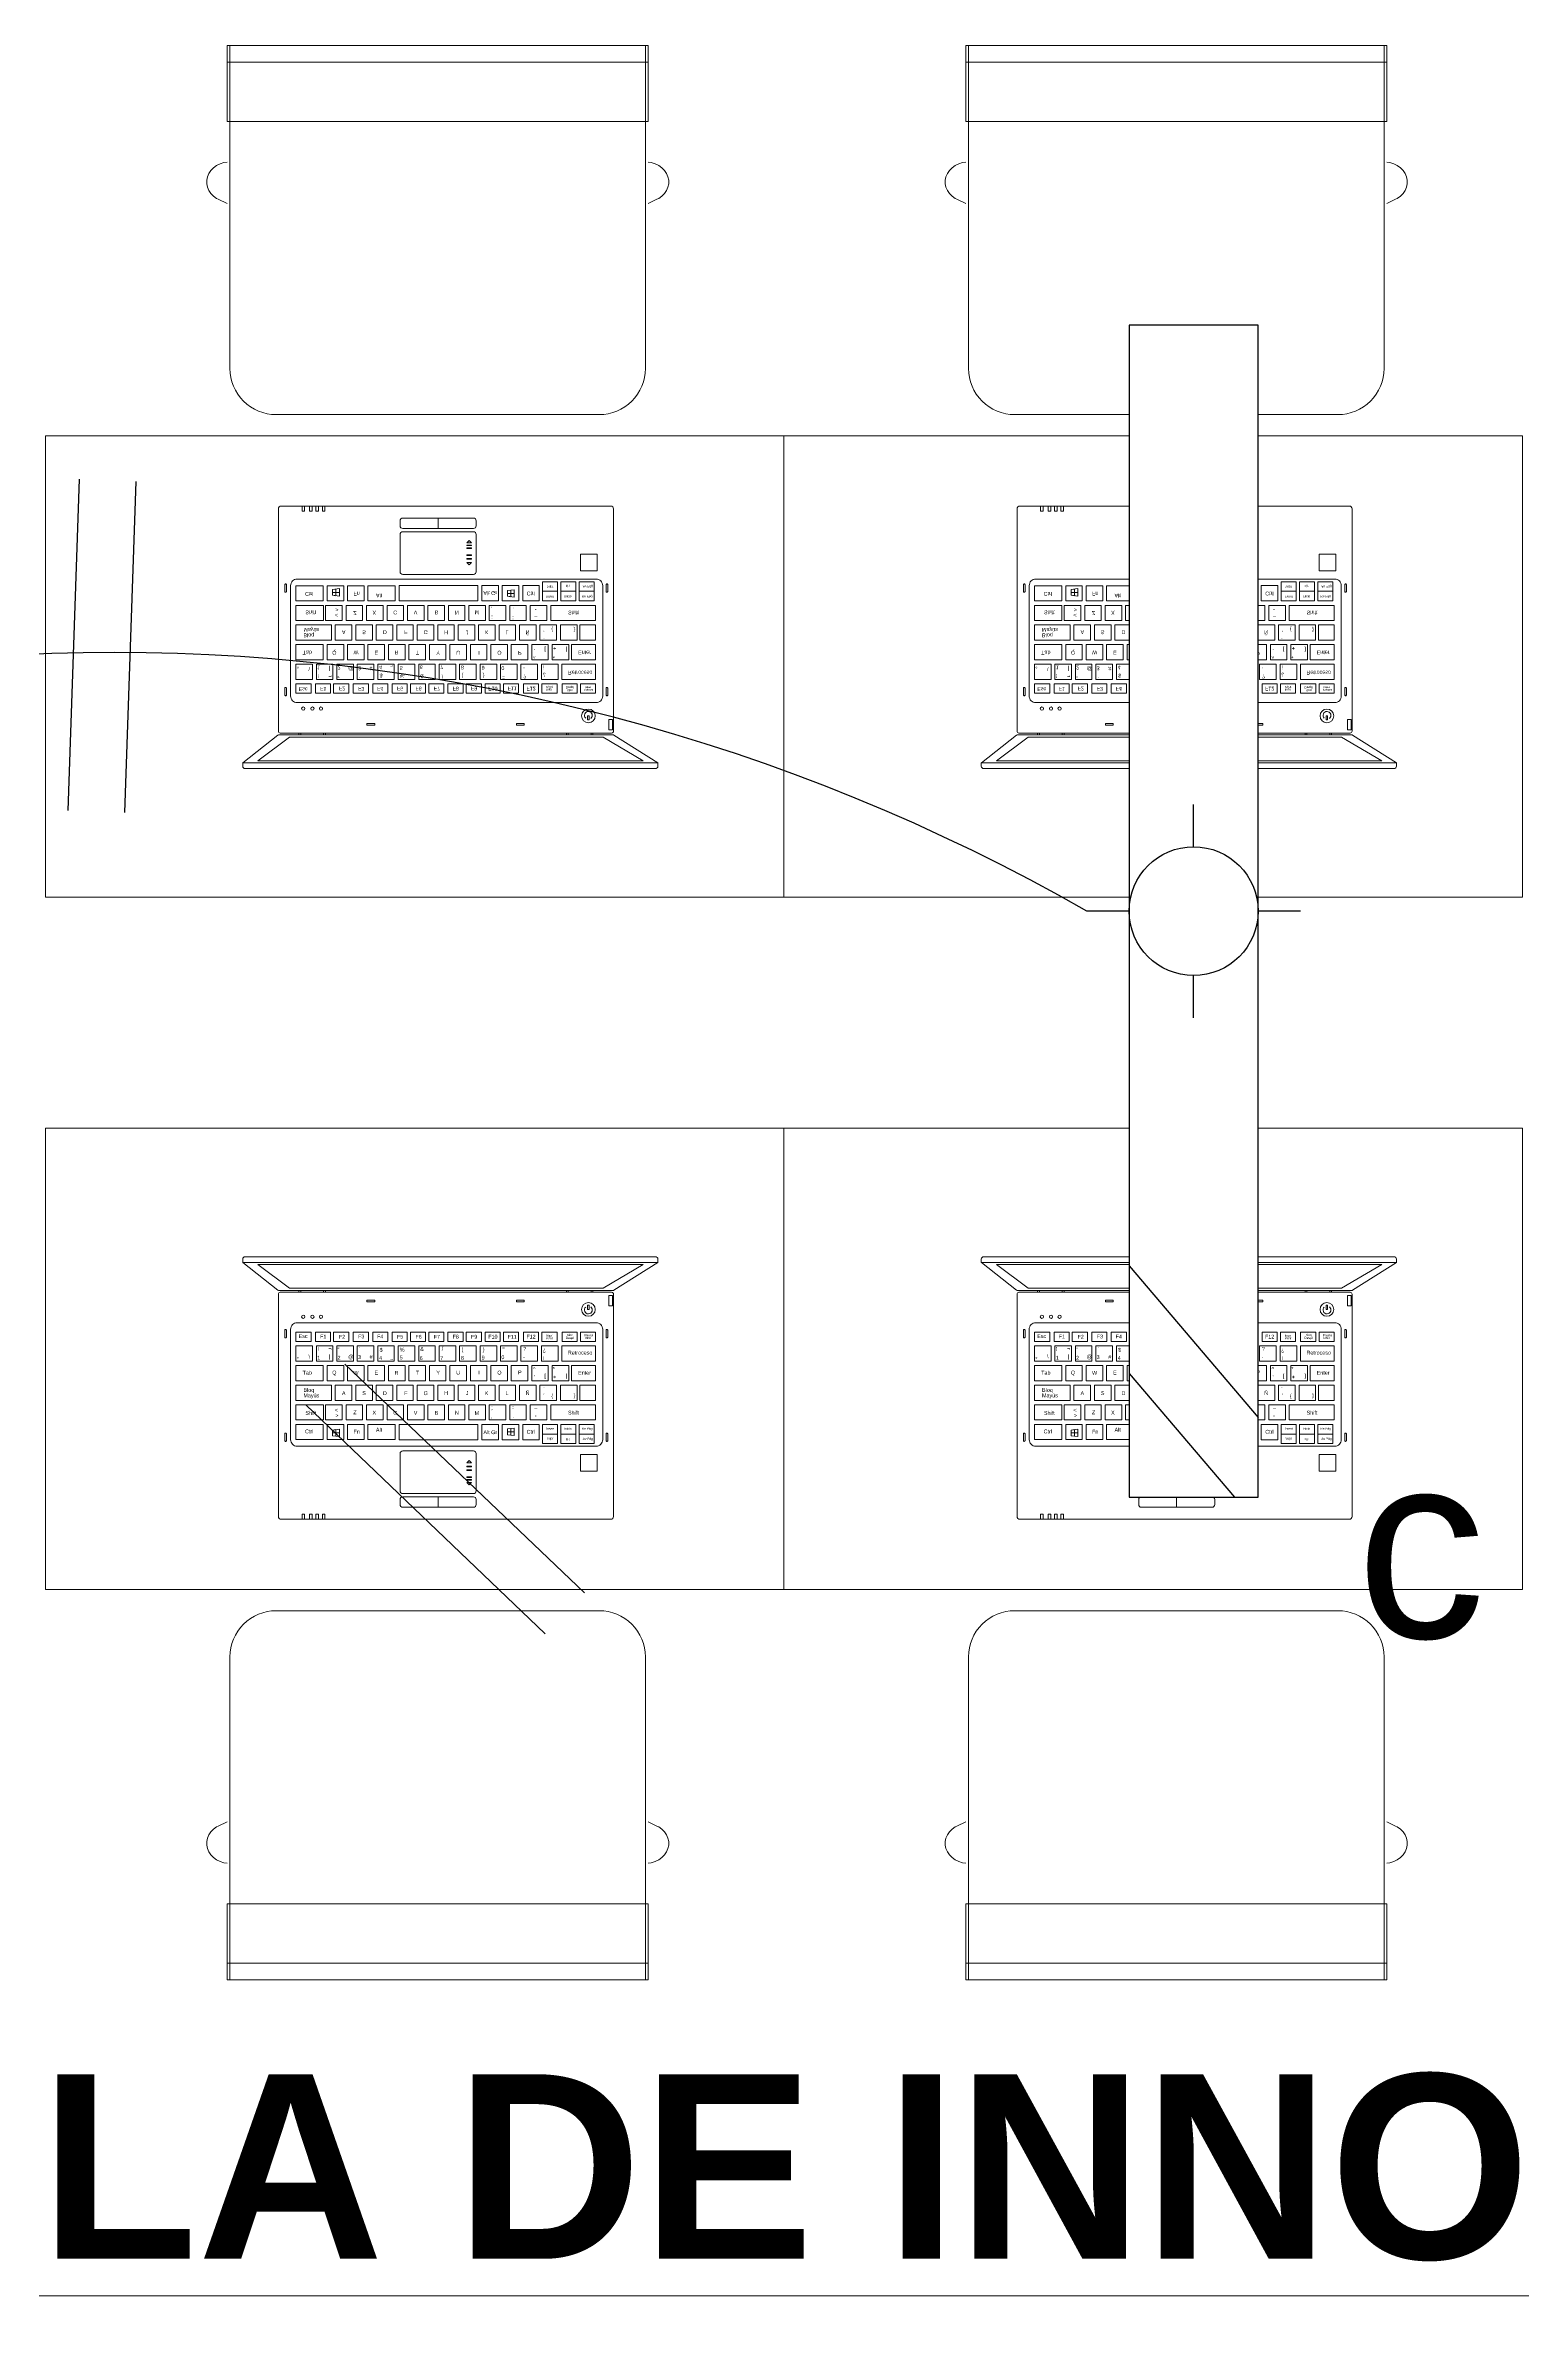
# Model space of a CAD drawing. Header units: metres. Extents: x -17 to 101, y 0 to 79.
# Drawn here: x 22.742 to 24.342, y 49.409 to 51.868 of the extents above; entities that cross this region are included whole.
import ezdxf

# ---------------------------------------------------------------- set-up
doc = ezdxf.new("R2010")
doc.units = ezdxf.units.M
doc.set_wipeout_variables(frame=1)
for name, color, linetype, lineweight in [('ALUMBRADO', 1, 'Continuous', 30), ('Cotas varias El', 253, 'Continuous', 13), ('GRAFO 0 BLANCO', 7, 'Continuous', 0)]:
    doc.layers.add(name, color=color, linetype=linetype, lineweight=lineweight)
doc.styles.add('Santa Rosa 1 50', font='trebuc.ttf')
doc.styles.get("Standard").update_dxf_attribs({"font": 'arial.ttf'})

# ---------------------------------------------------------------- blocks, each defined once
blk = doc.blocks.new('ADOSADO')
at = {"color": 1, "lineweight": 25}
blk.add_wipeout([(-0.63, 0.015), (0.64, 0.015), (0.64, 0.155), (-0.63, 0.155)], dxfattribs=at).dxf.layer = 'ALUMBRADO'
at = {"layer": 'ALUMBRADO', "lineweight": 25}
for points in [[(0.005, 0.1548), (0.005, 0.2007)], [(-0.4959, 0.155), (-0.63, 0.0409)], [(-0.3794, 0.155), (-0.5438, 0.015)], [(-0.1107, 0.085), (-0.0648, 0.085)], [(0.0748, 0.085), (0.1207, 0.085)], [(0.005, -0.0307), (0.005, 0.0152)]]:
    blk.add_lwpolyline(points, dxfattribs=at)
at = {"layer": 'ALUMBRADO', "color": 1, "lineweight": 25}
blk.add_lwpolyline([(-0.63, 0.015), (0.64, 0.015), (0.64, 0.155), (-0.63, 0.155)], close=True, dxfattribs=at)
at = {"layer": 'ALUMBRADO', "lineweight": 25}
blk.add_circle((0.005, 0.085), 0.0698, dxfattribs=at)
blk = doc.blocks.new('A$C34F338A5')
at = {"layer": 'GRAFO 0 BLANCO', "color": 8}
for p, q in [((0.7573, 0.6643), (0.7563, 0.6624)), ((0.7597, 0.6677), (0.7573, 0.6643)), ((0.7626, 0.6706), (0.7597, 0.6677)), ((0.7659, 0.6728), (0.7626, 0.6706)), ((0.7695, 0.6743), (0.7659, 0.6728)), ((0.7732, 0.6751), (0.7695, 0.6743)), ((0.777, 0.6751), (0.7732, 0.6751)), ((0.7807, 0.6743), (0.777, 0.6751)), ((0.7843, 0.6728), (0.7807, 0.6743)), ((0.7876, 0.6706), (0.7843, 0.6728)), ((0.7905, 0.6677), (0.7876, 0.6706)), ((0.7929, 0.6643), (0.7905, 0.6677)), ((0.7948, 0.6605), (0.7929, 0.6643)), ((0.7563, 0.6624), (0.7516, 0.6528)), ((0.7961, 0.6563), (0.7948, 0.6605)), ((0.7966, 0.6528), (0.7961, 0.6563)), ((0.8406, 0.6528), (0.905, 0.6528)), ((0.8406, 0.1969), (0.8406, 0.6528)), ((0.905, 0.6528), (0.923, 0.6528)), ((0.905, 0.1969), (0.905, 0.6528)), ((0.923, 0.1969), (0.923, 0.6528)), ((0.7516, 0.1969), (0.7563, 0.1873)), ((0.7961, 0.1934), (0.7966, 0.1969)), ((0.8406, 0.1969), (0.905, 0.1969)), ((0.905, 0.1969), (0.923, 0.1969)), ((0.7563, 0.1873), (0.7573, 0.1854)), ((0.7573, 0.1854), (0.7597, 0.182)), ((0.7597, 0.182), (0.7626, 0.1792)), ((0.7626, 0.1792), (0.7659, 0.177)), ((0.7659, 0.177), (0.7695, 0.1754)), ((0.7695, 0.1754), (0.7732, 0.1747)), ((0.7732, 0.1747), (0.777, 0.1747)), ((0.777, 0.1747), (0.7807, 0.1754)), ((0.7807, 0.1754), (0.7843, 0.177)), ((0.7843, 0.177), (0.7876, 0.1792)), ((0.7876, 0.1792), (0.7905, 0.182)), ((0.7905, 0.182), (0.7929, 0.1854)), ((0.7929, 0.1854), (0.7948, 0.1893)), ((0.7948, 0.1893), (0.7961, 0.1934))]:
    blk.add_line(p, q, dxfattribs=at)
for points in [[(0, 0.8), (0.5, 0.8), (0.5, 0), (0, 0), (0, 0.8)], [(0.3627, 0.4564), (0.3601, 0.459), (0.3627, 0.4615), (0.3627, 0.4564)], [(0.384, 0.4564), (0.3865, 0.459), (0.384, 0.4615), (0.384, 0.4564)]]:
    blk.add_lwpolyline(points, dxfattribs=at)
for points in [[(0.1458, 0.6634), (0.1458, 0.2137), (0.1422, 0.2137, -0.414214), (0.1394, 0.2165), (0.1394, 0.6606, -0.414214), (0.1422, 0.6634)], [(0.176, 0.2531), (0.176, 0.6147, 0.14104), (0.1757, 0.6157), (0.1458, 0.6634), (0.1458, 0.2138), (0.1756, 0.2519, 0.167529)], [(0.4239, 0.2553), (0.4239, 0.6124, 0.414214), (0.421, 0.6153), (0.18, 0.6153, 0.414214), (0.178, 0.6133), (0.178, 0.2544, 0.414214), (0.18, 0.2524), (0.421, 0.2524, 0.414214)], [(0.3448, 0.2727), (0.3448, 0.5965, 0.414214), (0.3377, 0.6036), (0.2181, 0.6036, 0.414214), (0.2109, 0.5965), (0.2109, 0.2727, 0.414214), (0.2181, 0.2656), (0.3377, 0.2656, 0.414214)], [(0.2273, 0.608), (0.2273, 0.6083, 0.414214), (0.2265, 0.6091), (0.2192, 0.6091, 0.414214), (0.2184, 0.6083), (0.2184, 0.608, 0.414214), (0.2192, 0.6073), (0.2265, 0.6073, 0.414214)], [(0.3395, 0.608), (0.3395, 0.6083, 0.414214), (0.3388, 0.6091), (0.3314, 0.6091, 0.414214), (0.3306, 0.6083), (0.3306, 0.608, 0.414214), (0.3314, 0.6073), (0.3388, 0.6073, 0.414214)], [(0.3961, 0.387), (0.3961, 0.4637, 0.414214), (0.3932, 0.4665), (0.3528, 0.4665, 0.414214), (0.3499, 0.4637), (0.3499, 0.387, 0.414214), (0.3528, 0.3842), (0.3932, 0.3842, 0.414214)], [(0.4109, 0.4253), (0.4109, 0.4637, 0.414214), (0.408, 0.4665), (0.4024, 0.4665, 0.414214), (0.3996, 0.4637), (0.3996, 0.4253)], [(0.4109, 0.387), (0.4109, 0.4253), (0.3996, 0.4253), (0.3996, 0.387, 0.414214), (0.4024, 0.3842), (0.408, 0.3842, 0.414214)], [(0.2273, 0.26), (0.2273, 0.2603, 0.414214), (0.2265, 0.2611), (0.2192, 0.2611, 0.414214), (0.2184, 0.2603), (0.2184, 0.26, 0.414214), (0.2192, 0.2593), (0.2265, 0.2593, 0.414214)], [(0.3395, 0.26), (0.3395, 0.2603, 0.414214), (0.3388, 0.2611), (0.3314, 0.2611, 0.414214), (0.3306, 0.2603), (0.3306, 0.26, 0.414214), (0.3314, 0.2593), (0.3388, 0.2593, 0.414214)]]:
    blk.add_lwpolyline(points, format="xyb", close=True, dxfattribs=at)
for points in [[(0.1735, 0.2644), (0.1735, 0.604), (0.1478, 0.6476), (0.1478, 0.2301)], [(0.176, 0.5931), (0.176, 0.5644), (0.178, 0.5644), (0.178, 0.5931)], [(0.176, 0.5931), (0.176, 0.5911), (0.178, 0.5911), (0.178, 0.5931)], [(0.1814, 0.6102), (0.1814, 0.6143), (0.1925, 0.6143), (0.1925, 0.6102)], [(0.2211, 0.5796), (0.2211, 0.596), (0.2312, 0.596), (0.2312, 0.5796)], [(0.2361, 0.5595), (0.2361, 0.596), (0.2525, 0.596), (0.2525, 0.5595)], [(0.2574, 0.5698), (0.2574, 0.596), (0.2738, 0.596), (0.2738, 0.5698)], [(0.2787, 0.5789), (0.2787, 0.596), (0.2951, 0.596), (0.2951, 0.5789)], [(0.3, 0.5473), (0.3, 0.5959), (0.3163, 0.5959), (0.3163, 0.5473)], [(0.3316, 0.5945), (0.3316, 0.5781), (0.3213, 0.5781), (0.3213, 0.5945)], [(0.3316, 0.5781), (0.3316, 0.5945), (0.3419, 0.5945), (0.3419, 0.5781)], [(0.3537, 0.5976), (0.3537, 0.5795), (0.3717, 0.5795), (0.3717, 0.5976)], [(0.176, 0.5644), (0.176, 0.5664), (0.178, 0.5664), (0.178, 0.5644)], [(0.1966, 0.5873), (0.1966, 0.5888), (0.1921, 0.5888), (0.1921, 0.5873)], [(0.2211, 0.5596), (0.2211, 0.5761), (0.2312, 0.5761), (0.2312, 0.5596)], [(0.2574, 0.5489), (0.2574, 0.5669), (0.2738, 0.5669), (0.2738, 0.5489)], [(0.2787, 0.5579), (0.2787, 0.5758), (0.2951, 0.5758), (0.2951, 0.5579)], [(0.3316, 0.5747), (0.3316, 0.5583), (0.3213, 0.5583), (0.3213, 0.5747)], [(0.3316, 0.5583), (0.3316, 0.5747), (0.3419, 0.5747), (0.3419, 0.5583)], [(0.2211, 0.5377), (0.2211, 0.5542), (0.2312, 0.5542), (0.2312, 0.5377)], [(0.2361, 0.5373), (0.2361, 0.5553), (0.2525, 0.5553), (0.2525, 0.5373)], [(0.2574, 0.5268), (0.2574, 0.5447), (0.2738, 0.5447), (0.2738, 0.5268)], [(0.2787, 0.5357), (0.2787, 0.5536), (0.2951, 0.5536), (0.2951, 0.5357)], [(0.3, 0.5251), (0.3, 0.5431), (0.3163, 0.5431), (0.3163, 0.5251)], [(0.3316, 0.5548), (0.3316, 0.5384), (0.3213, 0.5384), (0.3213, 0.5548)], [(0.3316, 0.5384), (0.3316, 0.5548), (0.3419, 0.5548), (0.3419, 0.5384)], [(0.1882, 0.5102), (0.1882, 0.5187), (0.1864, 0.5187), (0.1864, 0.5102)], [(0.2211, 0.5178), (0.2211, 0.5342), (0.2312, 0.5342), (0.2312, 0.5178)], [(0.2361, 0.5151), (0.2361, 0.5331), (0.2525, 0.5331), (0.2525, 0.5151)], [(0.2574, 0.5046), (0.2574, 0.5226), (0.2738, 0.5226), (0.2738, 0.5046)], [(0.2787, 0.5135), (0.2787, 0.5315), (0.2951, 0.5315), (0.2951, 0.5135)], [(0.3, 0.503), (0.3, 0.5209), (0.3163, 0.5209), (0.3163, 0.503)], [(0.3213, 0.517), (0.3213, 0.5349), (0.3377, 0.5349), (0.3377, 0.517)], [(0.2211, 0.4962), (0.2211, 0.5126), (0.2312, 0.5126), (0.2312, 0.4962)], [(0.2211, 0.4762), (0.2211, 0.4926), (0.2312, 0.4926), (0.2312, 0.4762)], [(0.2361, 0.493), (0.2361, 0.5109), (0.2525, 0.5109), (0.2525, 0.493)], [(0.2574, 0.4824), (0.2574, 0.5004), (0.2738, 0.5004), (0.2738, 0.4824)], [(0.2787, 0.4914), (0.2787, 0.5093), (0.2951, 0.5093), (0.2951, 0.4914)], [(0.3, 0.4808), (0.3, 0.4988), (0.3163, 0.4988), (0.3163, 0.4808)], [(0.3213, 0.4948), (0.3213, 0.5128), (0.3377, 0.5128), (0.3377, 0.4948)], [(0.3325, 0.5005), (0.3333, 0.5079), (0.3251, 0.5079), (0.3261, 0.5005)], [(0.3325, 0.5005), (0.3329, 0.5041), (0.3256, 0.5042), (0.3261, 0.5005)], [(0.3325, 0.5005), (0.3333, 0.5079), (0.3293, 0.5079), (0.3293, 0.5005)], [(0.2211, 0.4559), (0.2211, 0.4724), (0.2312, 0.4724), (0.2312, 0.4559)], [(0.2361, 0.4708), (0.2361, 0.4888), (0.2525, 0.4888), (0.2525, 0.4708)], [(0.2574, 0.4603), (0.2574, 0.4782), (0.2738, 0.4782), (0.2738, 0.4603)], [(0.2787, 0.4692), (0.2787, 0.4871), (0.2951, 0.4871), (0.2951, 0.4692)], [(0.3, 0.4586), (0.3, 0.4766), (0.3163, 0.4766), (0.3163, 0.4586)], [(0.3213, 0.4727), (0.3213, 0.4906), (0.3377, 0.4906), (0.3377, 0.4727)], [(0.3213, 0.3832), (0.3213, 0.4684), (0.3377, 0.4684), (0.3377, 0.3832)], [(0.2211, 0.436), (0.2211, 0.4524), (0.2312, 0.4524), (0.2312, 0.436)], [(0.2361, 0.4487), (0.2361, 0.4666), (0.2525, 0.4666), (0.2525, 0.4487)], [(0.2361, 0.4265), (0.2361, 0.4444), (0.2525, 0.4444), (0.2525, 0.4265)], [(0.2574, 0.4381), (0.2574, 0.4561), (0.2738, 0.4561), (0.2738, 0.4381)], [(0.2787, 0.447), (0.2787, 0.465), (0.2951, 0.465), (0.2951, 0.447)], [(0.2787, 0.4249), (0.2787, 0.4428), (0.2951, 0.4428), (0.2951, 0.4249)], [(0.3, 0.4365), (0.3, 0.4544), (0.3163, 0.4544), (0.3163, 0.4365)], [(0.3664, 0.4564), (0.3664, 0.4615), (0.3671, 0.4615), (0.3671, 0.4564)], [(0.3705, 0.4564), (0.3705, 0.4615), (0.3712, 0.4615), (0.3712, 0.4564)], [(0.3781, 0.4564), (0.3781, 0.4615), (0.3788, 0.4615), (0.3788, 0.4564)], [(0.381, 0.4564), (0.381, 0.4615), (0.3817, 0.4615), (0.3817, 0.4564)], [(0.2211, 0.4153), (0.2211, 0.4317), (0.2312, 0.4317), (0.2312, 0.4153)], [(0.2361, 0.4043), (0.2361, 0.4223), (0.2525, 0.4223), (0.2525, 0.4043)], [(0.2574, 0.4159), (0.2574, 0.4339), (0.2738, 0.4339), (0.2738, 0.4159)], [(0.2787, 0.4027), (0.2787, 0.4206), (0.2951, 0.4206), (0.2951, 0.4027)], [(0.3, 0.4143), (0.3, 0.4323), (0.3163, 0.4323), (0.3163, 0.4143)], [(0.2211, 0.3953), (0.2211, 0.4117), (0.2312, 0.4117), (0.2312, 0.3953)], [(0.2361, 0.3822), (0.2361, 0.4001), (0.2525, 0.4001), (0.2525, 0.3822)], [(0.2574, 0.3938), (0.2574, 0.4117), (0.2738, 0.4117), (0.2738, 0.3938)], [(0.2787, 0.3805), (0.2787, 0.3985), (0.2951, 0.3985), (0.2951, 0.3805)], [(0.3, 0.3921), (0.3, 0.4101), (0.3163, 0.4101), (0.3163, 0.3921)], [(0.2211, 0.3756), (0.2211, 0.392), (0.2312, 0.392), (0.2312, 0.3756)], [(0.2211, 0.3545), (0.2211, 0.3709), (0.2312, 0.3709), (0.2312, 0.3545)], [(0.2361, 0.36), (0.2361, 0.3779), (0.2525, 0.3779), (0.2525, 0.36)], [(0.2574, 0.3716), (0.2574, 0.3896), (0.2738, 0.3896), (0.2738, 0.3716)], [(0.2787, 0.3584), (0.2787, 0.3763), (0.2951, 0.3763), (0.2951, 0.3584)], [(0.3, 0.37), (0.3, 0.3879), (0.3163, 0.3879), (0.3163, 0.37)], [(0.3212, 0.3494), (0.3212, 0.3789), (0.3376, 0.3789), (0.3376, 0.3494)], [(0.1882, 0.3483), (0.1882, 0.3567), (0.1864, 0.3567), (0.1864, 0.3483)], [(0.2211, 0.3333), (0.2211, 0.3498), (0.2312, 0.3498), (0.2312, 0.3333)], [(0.2361, 0.3378), (0.2361, 0.3558), (0.2525, 0.3558), (0.2525, 0.3378)], [(0.2574, 0.3494), (0.2574, 0.3674), (0.2738, 0.3674), (0.2738, 0.3494)], [(0.2574, 0.3273), (0.2574, 0.3452), (0.2738, 0.3452), (0.2738, 0.3273)], [(0.2787, 0.3362), (0.2787, 0.3542), (0.2951, 0.3542), (0.2951, 0.3362)], [(0.3, 0.3478), (0.3, 0.3658), (0.3163, 0.3658), (0.3163, 0.3478)], [(0.3212, 0.3273), (0.3212, 0.3452), (0.3376, 0.3452), (0.3376, 0.3273)], [(0.2211, 0.3122), (0.2211, 0.3286), (0.2312, 0.3286), (0.2312, 0.3122)], [(0.2361, 0.3157), (0.2361, 0.3336), (0.2525, 0.3336), (0.2525, 0.3157)], [(0.2574, 0.3051), (0.2574, 0.3231), (0.2738, 0.3231), (0.2738, 0.3051)], [(0.2787, 0.314), (0.2787, 0.332), (0.2951, 0.332), (0.2951, 0.314)], [(0.3, 0.3257), (0.3, 0.3436), (0.3163, 0.3436), (0.3163, 0.3257)], [(0.3, 0.3035), (0.3, 0.3214), (0.3163, 0.3214), (0.3163, 0.3035)], [(0.3212, 0.3051), (0.3212, 0.3231), (0.3376, 0.3231), (0.3376, 0.3051)], [(0.176, 0.2746), (0.176, 0.3033), (0.178, 0.3033), (0.178, 0.2746)], [(0.176, 0.3033), (0.176, 0.3013), (0.178, 0.3013), (0.178, 0.3033)], [(0.2211, 0.2925), (0.2211, 0.3089), (0.2312, 0.3089), (0.2312, 0.2925)], [(0.2361, 0.2935), (0.2361, 0.3114), (0.2525, 0.3114), (0.2525, 0.2935)], [(0.2574, 0.2712), (0.2574, 0.3009), (0.2738, 0.3009), (0.2738, 0.2712)], [(0.2787, 0.2712), (0.2787, 0.3098), (0.2951, 0.3098), (0.2951, 0.2712)], [(0.3, 0.2712), (0.3, 0.3011), (0.3163, 0.3011), (0.3163, 0.2712)], [(0.3212, 0.2712), (0.3212, 0.3009), (0.3376, 0.3009), (0.3376, 0.2712)], [(0.3336, 0.311), (0.3344, 0.3184), (0.3262, 0.3184), (0.3272, 0.311)], [(0.3336, 0.311), (0.334, 0.3147), (0.3267, 0.3147), (0.3272, 0.311)], [(0.3336, 0.311), (0.3344, 0.3184), (0.3304, 0.3184), (0.3304, 0.311)], [(0.4239, 0.3), (0.4239, 0.3027), (0.4185, 0.3027), (0.4185, 0.3)], [(0.4239, 0.293), (0.4239, 0.2957), (0.4185, 0.2957), (0.4185, 0.293)], [(0.176, 0.2746), (0.176, 0.2766), (0.178, 0.2766), (0.178, 0.2746)], [(0.2211, 0.2713), (0.2211, 0.2878), (0.2312, 0.2878), (0.2312, 0.2713)], [(0.2361, 0.2713), (0.2361, 0.2893), (0.2525, 0.2893), (0.2525, 0.2713)], [(0.4239, 0.2861), (0.4239, 0.2889), (0.4185, 0.2889), (0.4185, 0.2861)], [(0.4239, 0.278), (0.4239, 0.2807), (0.4185, 0.2807), (0.4185, 0.278)]]:
    blk.add_lwpolyline(points, close=True, dxfattribs=at)
blk.add_lwpolyline([(0.923, 0.1999), (0.573, 0.1999, -0.414214), (0.523, 0.2499), (0.523, 0.5999, -0.414214), (0.573, 0.6499), (0.923, 0.6499), (0.923, 0.1999)], format="xyb", dxfattribs=at)
for centre, radius in [((0.1965, 0.5881), 0.00745), ((0.2045, 0.2985), 0.00177), ((0.2045, 0.2892), 0.00177), ((0.2045, 0.2793), 0.00177)]:
    blk.add_circle(centre, radius, dxfattribs=at)
blk.add_arc((0.1971, 0.5881), 0.00424, 222.7517, 140.8259, dxfattribs=at)
for s, height, p in [('Pausa', 0.00246, (0.2258, 0.5837)), ('Inter', 0.00246, (0.2287, 0.5843)), ('Retroceso', 0.00417, (0.2455, 0.5659)), ('Enter', 0.00417, (0.2673, 0.577)), ('Re Pág', 0.00246, (0.327, 0.581)), ('Av Pág', 0.00246, (0.3379, 0.582)), ('Bloq', 0.00246, (0.2255, 0.5646)), ('Despl', 0.00246, (0.2286, 0.5637)), ('}', 0.00417, (0.2918, 0.572)), ('Shift', 0.00417, (0.3105, 0.5661)), ('Inicio ', 0.00246, (0.327, 0.5619)), ('Fin', 0.00246, (0.3386, 0.5635)), ('Impr', 0.00246, (0.226, 0.5422)), ('Pant', 0.00246, (0.2291, 0.5424)), ('¿', 0.00417, (0.2423, 0.5385)), ('*', 0.00417, (0.263, 0.5497)), (']', 0.00417, (0.2704, 0.5637)), ('[ ', 0.00417, (0.2706, 0.5405)), ('+', 0.00417, (0.2718, 0.55)), ('{', 0.00417, (0.2923, 0.5479)), ('Insert', 0.00246, (0.3269, 0.5424)), ('Supr', 0.00246, (0.3375, 0.5429)), ('F12', 0.00411, (0.2281, 0.5211)), ('?', 0.00417, (0.2413, 0.5176)), ('¡', 0.00417, (0.2503, 0.5386)), ("'", 0.00417, (0.2521, 0.5178)), ('^ ', 0.00417, (0.263, 0.5281)), ('`', 0.00417, (0.2725, 0.5289)), ('¨', 0.00417, (0.2847, 0.5387)), ('Ñ', 0.00417, (0.2892, 0.5202)), ('´', 0.00417, (0.2924, 0.539)), ('_', 0.00417, (0.3028, 0.5297)), ('-', 0.00417, (0.3136, 0.5299)), ('Ctrl', 0.00417, (0.3312, 0.5213)), ('F11', 0.00411, (0.2282, 0.5006)), ('=', 0.00417, (0.2401, 0.4945)), ('0', 0.00417, (0.2504, 0.4939)), ('P', 0.00417, (0.2669, 0.5119)), ('O', 0.00417, (0.2671, 0.4895)), ('L', 0.00417, (0.2892, 0.4984)), (':', 0.00417, (0.3044, 0.5056)), ('.', 0.00417, (0.3139, 0.5059)), ('F10', 0.00411, (0.2281, 0.4798)), ('F9', 0.00411, (0.2282, 0.461)), (')', 0.00417, (0.242, 0.4737)), ('9', 0.00417, (0.2508, 0.4725)), ('I', 0.00417, (0.267, 0.4688)), ('K', 0.00417, (0.2894, 0.476)), (';', 0.00417, (0.305, 0.4829)), ('M', 0.00417, (0.3109, 0.4649)), (',', 0.00417, (0.3142, 0.4823)), ('Alt Gr', 0.00417, (0.3317, 0.4744)), ('F8', 0.00411, (0.2281, 0.4411)), ('(', 0.00417, (0.242, 0.4507)), ('8', 0.00417, (0.2511, 0.45)), ('U', 0.00417, (0.2671, 0.445)), ('J', 0.00417, (0.2892, 0.4553)), ('N', 0.00417, (0.3104, 0.4436)), ('F7', 0.00411, (0.2283, 0.4206)), ('/', 0.00417, (0.2411, 0.4293)), ('7', 0.00417, (0.2514, 0.4276)), ('Y', 0.00417, (0.2672, 0.4234)), ('H', 0.00417, (0.2891, 0.4319)), ('B', 0.00417, (0.3107, 0.4216)), ('F6', 0.00411, (0.2282, 0.4008)), ('&', 0.00417, (0.2415, 0.406)), ('6', 0.00417, (0.2514, 0.4054)), ('T', 0.00417, (0.2672, 0.4012)), ('G', 0.00417, (0.2894, 0.4097)), ('V', 0.00417, (0.3107, 0.399)), ('F5', 0.00411, (0.2282, 0.3809)), ('%%%', 0.00417, (0.2423, 0.3838)), ('5', 0.00417, (0.2507, 0.3837)), ('~ ', 0.00417, (0.2525, 0.3735)), ('R', 0.00417, (0.2673, 0.3782)), ('F', 0.00417, (0.2893, 0.3886)), ('D', 0.00417, (0.2894, 0.3656)), ('C', 0.00417, (0.3107, 0.3768)), ('F3', 0.00411, (0.2279, 0.3388)), ('F4', 0.00411, (0.228, 0.3593)), ('$', 0.00417, (0.2423, 0.362)), ('#', 0.00417, (0.25, 0.3512)), ('4', 0.00417, (0.2512, 0.3615)), ('E', 0.00417, (0.2671, 0.3565)), ('S', 0.00417, (0.2893, 0.3432)), ('X', 0.00417, (0.3104, 0.3543)), ('Alt', 0.00417, (0.329, 0.358)), ('F2', 0.00411, (0.2282, 0.318)), ('.', 0.00417, (0.2383, 0.3394)), ('@', 0.00417, (0.2498, 0.3279)), ('3', 0.00417, (0.2502, 0.3386)), ('W', 0.00417, (0.2674, 0.3337)), ('A', 0.00417, (0.2894, 0.3212)), ('Z', 0.00417, (0.3101, 0.3335)), ('Fn', 0.00417, (0.3311, 0.3337)), ('F1', 0.00411, (0.228, 0.2976)), ('!', 0.00417, (0.2416, 0.2946)), ('"', 0.00417, (0.2421, 0.3164)), ('¬', 0.00417, (0.2411, 0.3067)), ('|', 0.00411, (0.2496, 0.3072)), ('2', 0.00417, (0.251, 0.3164)), ('1', 0.00417, (0.251, 0.2944)), ('Q', 0.00417, (0.2671, 0.3107)), ('Mayús', 0.00417, (0.2918, 0.2795)), ('<', 0.00417, (0.3077, 0.3134)), ('>', 0.00417, (0.3135, 0.314)), ('Esc', 0.00411, (0.2275, 0.2743)), ('\\', 0.00417, (0.2495, 0.2849)), ('°', 0.00411, (0.2523, 0.2723)), ('Tab', 0.00417, (0.2672, 0.2786)), ('Bloq', 0.00417, (0.2859, 0.2795)), ('Shift', 0.00417, (0.3108, 0.2816)), ('Ctrl', 0.00417, (0.3308, 0.2812))]:
    blk.add_text(s, height=height, rotation=90, dxfattribs=at).set_placement(p)

msp = doc.modelspace()

# ---------------------------------------------------------------- linework, layer by layer
at = {"layer": 'ALUMBRADO', "color": 114, "lineweight": 25}
for points in [[(22.7664, 51.0393), (22.7788, 51.398)], [(22.8278, 51.037), (22.8402, 51.3957)], [(23.3259, 50.1914), (23.0664, 50.4393)], [(23.2833, 50.1471), (23.0239, 50.395)]]:
    msp.add_lwpolyline(points, dxfattribs=at)
at = {"layer": 'ALUMBRADO', "lineweight": 25}
msp.add_arc((22.8169, 49.0907), 2.1195, 60.2087, 119.7913, dxfattribs=at)

# ---------------------------------------------------------------- block references
at = {"layer": 'Cotas varias El', "xscale": -1, "rotation": 270}
for p in [(22.7419, 50.9451), (23.5419, 50.9451)]:
    msp.add_blockref('A$C34F338A5', p, dxfattribs=at)
at = {"layer": 'Cotas varias El', "rotation": 270}
for p in [(22.7419, 50.6951), (23.5419, 50.6951)]:
    msp.add_blockref('A$C34F338A5', p, dxfattribs=at)

# ---------------------------------------------------------------- texts
at = {"layer": 'ALUMBRADO', "color": 102, "lineweight": 25}
msp.add_text('c', height=0.2, rotation=0.0215, dxfattribs=at).set_placement((24.162, 50.1426, 6632.0928))
at = {"layer": 'Cotas varias El', "insert": (22.0847, 49.6699), "char_height": 0.209, "attachment_point": 1, "style": 'Santa Rosa 1 50'}
msp.add_mtext_dynamic_manual_height_columns('\\pi0.24788;{\\fSwis721 Ex BT|b1|i0|c0|p34;\\H0.95694x;\\LAULA DE INNOVACIÓN PEDAGÓGICA 2\\P\\pi1.56338;\\fTrebuchet MS|b0|i0|c0|p34;\\H0.65x;\\lPISO PORCELANATO 60x60CM ANTIDESLIZANTE\\P\\pi2.8408;Area:62.53 m²}', width=6.822621, gutter_width=1, heights=[0], dxfattribs=at)

# ---------------------------------------------------------------- next in the draw order: block references
at = {"layer": 'ALUMBRADO', "lineweight": 25, "rotation": 90}
msp.add_blockref('ADOSADO', (24.0706, 50.9251), dxfattribs=at)

doc.saveas('drawing.dxf')
